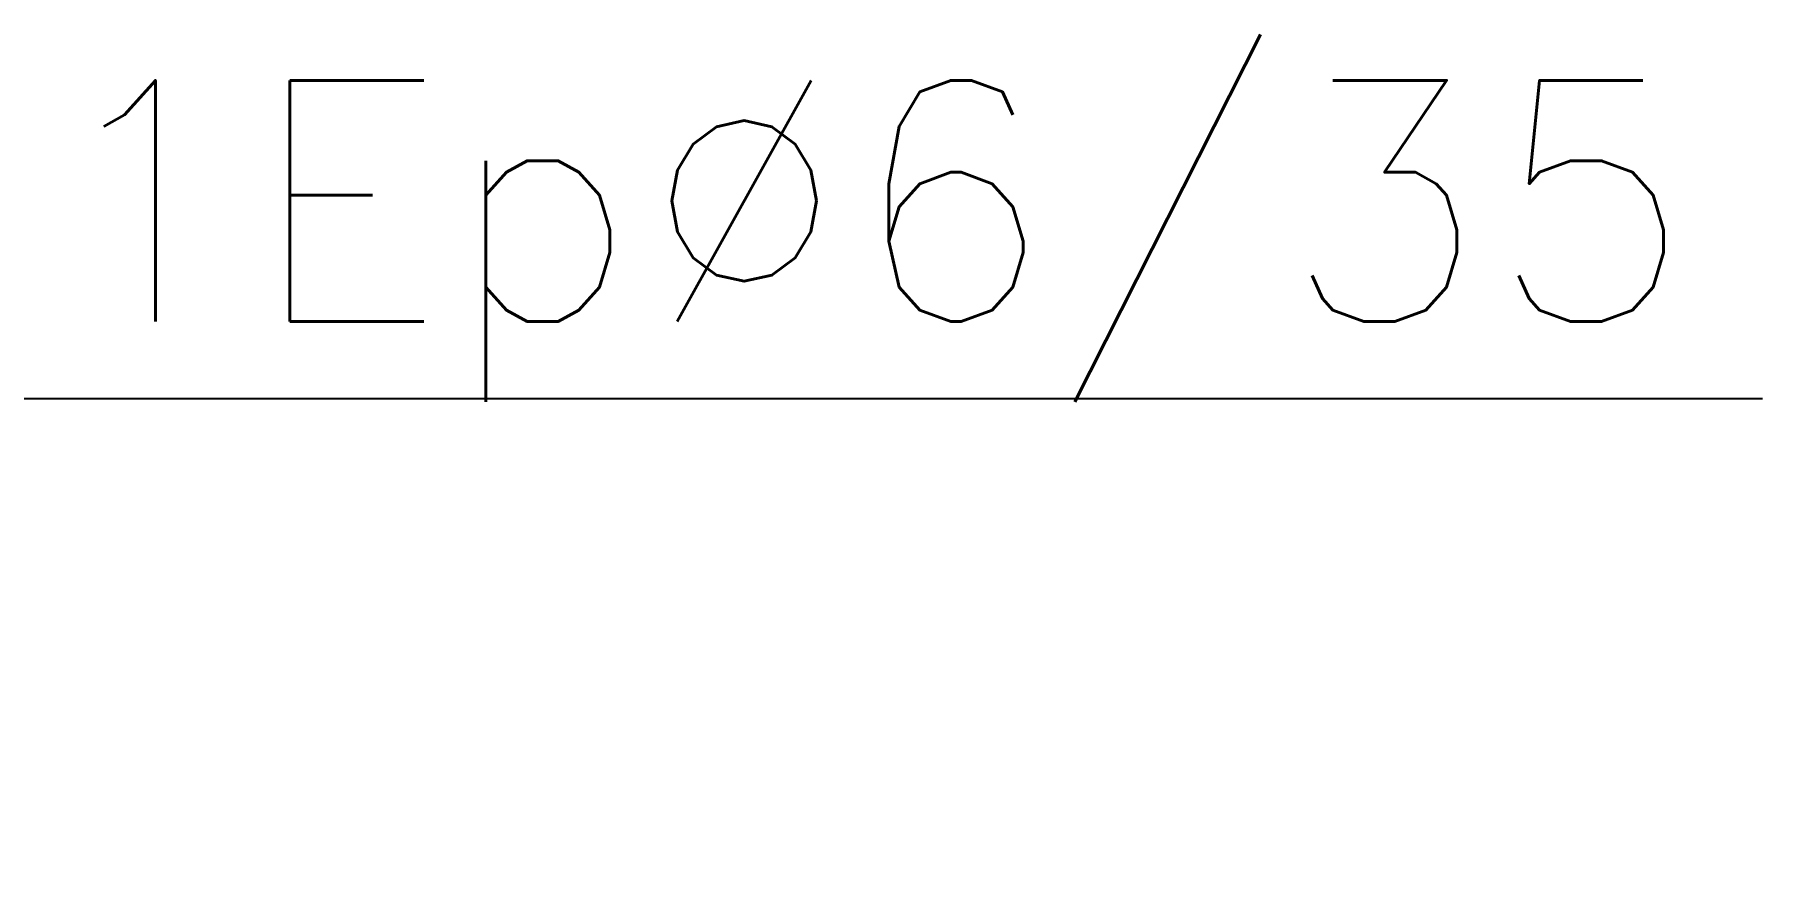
# Model space of a CAD drawing. Header units: millimetres. Extents: x -12479 to 5276, y -30 to 40263.
# Drawn here: x -2666.29 to -2623.28, y 34276.52 to 34297.71 of the extents above; entities that cross this region are included whole.
import ezdxf
from ezdxf.enums import TextEntityAlignment as Align

# ---------------------------------------------------------------- set-up
doc = ezdxf.new("R2010")
doc.units = ezdxf.units.MM
doc.layers.add('armaturedesignation', color=1, linetype='Continuous')
doc.layers.add('COTATION', color=1, linetype='Continuous')
doc.styles.add('ROMANTICSABA', font='romantic.ttf')
doc.styles.add('STANDSABA', font='romans.shx')
doc.dimstyles.new('coupe présentation', dxfattribs={"dimtxt": 6, "dimasz": 3.2, "dimexe": 3, "dimexo": 10, "dimgap": 1, "dimtad": 1, "dimdec": 1, "dimrnd": 0.5, "dimdsep": 46, "dimtxsty": 'ROMANTICSABA', "dimcen": 2.5, "dimdle": 5, "dimclrd": 1, "dimclre": 1, "dimclrt": 3, "dimadec": 0, "dimazin": 0, "dimtfac": 1, "dimtdec": 1, "dimtmove": 0, "dimatfit": 3, "dimfxl": 0, "dimtvp": 1, "dimtolj": 1, "dimtzin": 0, "dimarcsym": 0})

msp = doc.modelspace()

# ---------------------------------------------------------------- texts
at = {"layer": 'COTATION', "color": 3, "style": 'STANDSABA'}
msp.add_text('1Ep%%C6/35', height=6, dxfattribs=at).set_placement((-2645.542, 34296.564, 0), align=Align.TOP_CENTER)

# ---------------------------------------------------------------- leaders
at = {"layer": 'armaturedesignation'}
msp.add_leader([(-2693.534, 34276.525, 0), (-2669.548, 34288.643, 0), (-2623.278, 34288.643, 0)], dimstyle='coupe présentation', dxfattribs=at)

doc.saveas('drawing.dxf')
